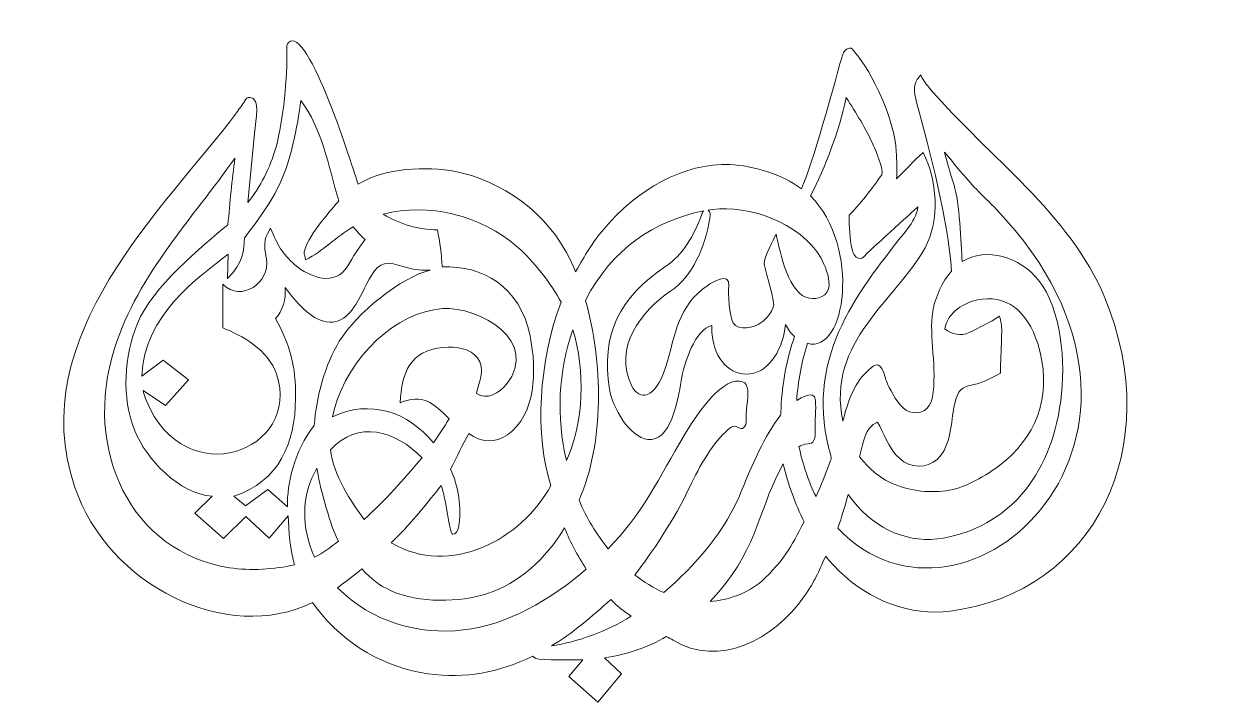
# Model space of a CAD drawing. Header units: inches. Extents: x -36 to 41.9, y -42 to 44.6.
# Drawn here: x -22.4 to 28.6, y 15.5 to 44.6 of the extents above; entities that cross this region are included whole.
import ezdxf

# ---------------------------------------------------------------- set-up
doc = ezdxf.new("R2010")
doc.units = ezdxf.units.IN
doc.header["$MEASUREMENT"] = 0
doc.layers.add('Layer 1', color=7, linetype='Continuous')

msp = doc.modelspace()

# ---------------------------------------------------------------- linework, layer by layer
at = {"layer": 'Layer 1', "color": 250, "lineweight": 9}
for points, knots in [([(1.642, 17.306), (1.425, 17.298), (-0.209, 17.27), (-0.385, 17.364), (-0.385, 17.364), (-0.431, 17.389), (-0.468, 17.424), (-0.504, 17.467), (-0.504, 17.467), (-2.013, 16.743), (-3.379, 16.487), (-5, 16.707), (-5, 16.707), (-6.805, 16.952), (-8.564, 17.911), (-9.814, 19.547), (-9.814, 19.547), (-9.814, 19.547), (-9.969, 19.764), (-9.969, 19.764), (-9.969, 19.764), (-13.642, 17.967), (-18.75, 20.471), (-20.192, 24.748), (-20.192, 24.748), (-22.377, 31.227), (-16.349, 36.651), (-13.244, 40.794), (-13.244, 40.794), (-13.117, 40.962), (-12.991, 41.134), (-12.878, 41.317), (-12.878, 41.317), (-12.82, 41.411), (-12.788, 41.473), (-12.655, 41.461), (-12.655, 41.461), (-12.206, 41.419), (-12.4, 40.554), (-12.462, 39.914), (-12.462, 39.914), (-12.462, 39.914), (-12.749, 36.949), (-12.749, 36.949), (-12.749, 36.949), (-12.21, 37.62), (-11.789, 38.429), (-11.54, 39.332), (-11.54, 39.332), (-11.217, 40.503), (-11.055, 42.323), (-11.071, 43.55), (-11.071, 43.55), (-11.073, 43.676), (-11.092, 43.737), (-11.002, 43.822), (-11.002, 43.822), (-10.164, 44.625), (-8.215, 38.362), (-8.018, 37.732), (-8.018, 37.732), (-6.902, 38.43), (-5.051, 38.521), (-3.83, 38.277), (-3.83, 38.277), (-1.89, 37.889), (0.137, 36.555), (1.136, 34.409), (1.136, 34.409), (1.203, 34.267), (1.266, 34.121), (1.327, 33.974), (1.327, 33.974), (1.763, 34.732), (1.995, 35.157), (2.552, 35.82), (2.552, 35.82), (3.955, 37.492), (5.98, 38.667), (7.966, 38.575), (7.966, 38.575), (8.961, 38.529), (10.169, 38.176), (11.029, 37.529), (11.029, 37.529), (11.521, 38.623), (12.388, 41.846), (12.759, 43.168), (12.759, 43.168), (12.816, 43.369), (12.906, 43.561), (13.101, 43.576), (13.101, 43.576), (13.201, 43.584), (13.225, 43.522), (13.301, 43.435), (13.301, 43.435), (14.091, 42.527), (15.033, 40.49), (15.104, 39.134), (15.104, 39.134), (15.124, 38.746), (15.132, 38.357), (15.117, 37.968), (15.117, 37.968), (15.487, 38.357), (15.868, 38.73), (16.253, 39.095), (16.253, 39.095), (16.867, 37.948), (16.983, 36.171), (16.338, 35), (16.338, 35), (15.096, 32.741), (12.087, 30.972), (12.81, 27.554), (12.81, 27.554), (13.006, 28.346), (13.277, 29.14), (13.819, 29.665), (13.819, 29.665), (14.082, 29.919), (14.365, 30.227), (14.57, 29.627), (14.57, 29.627), (14.67, 29.335), (14.632, 29.336), (14.803, 28.999), (14.803, 28.999), (14.986, 28.637), (15.31, 28.066), (15.672, 27.956), (15.672, 27.956), (16.111, 27.821), (16.55, 28.001), (16.657, 28.588), (16.657, 28.588), (16.876, 29.792), (16.494, 31.235), (16.671, 32.253), (16.671, 32.253), (16.785, 32.909), (17.069, 33.545), (17.482, 33.992), (17.482, 33.992), (17.305, 36.26), (16.575, 39.041), (15.993, 41.197), (15.993, 41.197), (15.905, 41.524), (15.806, 41.932), (16.004, 42.236), (16.004, 42.236), (16.004, 42.236), (16.156, 42.43), (16.156, 42.43), (16.156, 42.43), (16.303, 42.116), (16.363, 42.061), (16.58, 41.808), (16.58, 41.808), (19.082, 38.889), (22.564, 36.478), (24.061, 32.855), (24.061, 32.855), (26.706, 26.45), (23.626, 20.193), (17.431, 19.396), (17.431, 19.396), (15.707, 19.174), (13.985, 19.831), (12.635, 21.131), (12.635, 21.131), (12.436, 21.322), (12.247, 21.533), (12.071, 21.755), (12.071, 21.755), (11.731, 21.025), (11.637, 20.725), (11.164, 20.046), (11.164, 20.046), (9.831, 18.135), (7.477, 16.952), (5.516, 18.147), (5.516, 18.147), (5.419, 18.199), (5.322, 18.251), (5.226, 18.304), (5.226, 18.304), (4.424, 17.82), (3.454, 17.522), (2.57, 17.384), (2.57, 17.384), (2.57, 17.384), (3.305, 16.703), (3.305, 16.703), (3.305, 16.703), (3.305, 16.703), (2.29, 15.481), (2.29, 15.481), (2.29, 15.481), (2.29, 15.481), (1.045, 16.589), (1.045, 16.589), (1.045, 16.589), (1.045, 16.589), (1.642, 17.306), (1.642, 17.306)], [0, 0, 0, 0, 0.018868, 0.018868, 0.018868, 0.018868, 0.037736, 0.037736, 0.037736, 0.037736, 0.056604, 0.056604, 0.056604, 0.056604, 0.075472, 0.075472, 0.075472, 0.075472, 0.09434, 0.09434, 0.09434, 0.09434, 0.113208, 0.113208, 0.113208, 0.113208, 0.132075, 0.132075, 0.132075, 0.132075, 0.150943, 0.150943, 0.150943, 0.150943, 0.169811, 0.169811, 0.169811, 0.169811, 0.188679, 0.188679, 0.188679, 0.188679, 0.207547, 0.207547, 0.207547, 0.207547, 0.226415, 0.226415, 0.226415, 0.226415, 0.245283, 0.245283, 0.245283, 0.245283, 0.264151, 0.264151, 0.264151, 0.264151, 0.283019, 0.283019, 0.283019, 0.283019, 0.301887, 0.301887, 0.301887, 0.301887, 0.320755, 0.320755, 0.320755, 0.320755, 0.339623, 0.339623, 0.339623, 0.339623, 0.358491, 0.358491, 0.358491, 0.358491, 0.377358, 0.377358, 0.377358, 0.377358, 0.396226, 0.396226, 0.396226, 0.396226, 0.415094, 0.415094, 0.415094, 0.415094, 0.433962, 0.433962, 0.433962, 0.433962, 0.45283, 0.45283, 0.45283, 0.45283, 0.471698, 0.471698, 0.471698, 0.471698, 0.490566, 0.490566, 0.490566, 0.490566, 0.509434, 0.509434, 0.509434, 0.509434, 0.528302, 0.528302, 0.528302, 0.528302, 0.54717, 0.54717, 0.54717, 0.54717, 0.566038, 0.566038, 0.566038, 0.566038, 0.584906, 0.584906, 0.584906, 0.584906, 0.603774, 0.603774, 0.603774, 0.603774, 0.622642, 0.622642, 0.622642, 0.622642, 0.641509, 0.641509, 0.641509, 0.641509, 0.660377, 0.660377, 0.660377, 0.660377, 0.679245, 0.679245, 0.679245, 0.679245, 0.698113, 0.698113, 0.698113, 0.698113, 0.716981, 0.716981, 0.716981, 0.716981, 0.735849, 0.735849, 0.735849, 0.735849, 0.754717, 0.754717, 0.754717, 0.754717, 0.773585, 0.773585, 0.773585, 0.773585, 0.792453, 0.792453, 0.792453, 0.792453, 0.811321, 0.811321, 0.811321, 0.811321, 0.830189, 0.830189, 0.830189, 0.830189, 0.849057, 0.849057, 0.849057, 0.849057, 0.867925, 0.867925, 0.867925, 0.867925, 0.886792, 0.886792, 0.886792, 0.886792, 0.90566, 0.90566, 0.90566, 0.90566, 0.924528, 0.924528, 0.924528, 0.924528, 0.943396, 0.943396, 0.943396, 0.943396, 0.962264, 0.962264, 0.962264, 0.962264, 1, 1, 1, 1]), ([(-13.619, 33.679), (-13.619, 33.679), (-13.589, 34.731), (-13.589, 34.731), (-13.589, 34.731), (-14.857, 33.726), (-17.204, 32.156), (-17.311, 29.483), (-17.311, 29.483), (-17.311, 29.483), (-16.393, 30.172), (-16.393, 30.172), (-16.393, 30.172), (-16.393, 30.172), (-15.301, 29.325), (-15.301, 29.325), (-15.301, 29.325), (-15.301, 29.325), (-16.29, 28.231), (-16.29, 28.231), (-16.29, 28.231), (-16.29, 28.231), (-17.251, 28.867), (-17.251, 28.867), (-17.251, 28.867), (-17.238, 28.834), (-17.129, 28.484), (-17.116, 28.452), (-17.116, 28.452), (-15.459, 24.386), (-10.418, 26.283), (-11.518, 29.581), (-11.518, 29.581), (-11.85, 30.578), (-13.03, 31.273), (-13.83, 31.557), (-13.83, 31.557), (-13.83, 31.557), (-13.83, 33.437), (-13.83, 33.437), (-13.83, 33.437), (-13.025, 32.642), (-11.79, 33.502), (-11.951, 34.524), (-11.951, 34.524), (-12.005, 34.87), (-12.11, 35.248), (-11.915, 35.578), (-11.915, 35.578), (-11.915, 35.578), (-11.774, 35.845), (-11.774, 35.845), (-11.774, 35.845), (-11.483, 35.134), (-11.262, 34.724), (-10.725, 34.268), (-10.725, 34.268), (-10.091, 33.731), (-9.004, 33.307), (-8.457, 34.226), (-8.457, 34.226), (-8.223, 34.62), (-7.985, 35.006), (-7.71, 35.359), (-7.71, 35.359), (-7.898, 35.517), (-8.066, 35.708), (-8.224, 35.907), (-8.224, 35.907), (-8.989, 35.46), (-9.504, 34.868), (-10.263, 34.484), (-10.263, 34.484), (-10.336, 34.746), (-10.341, 34.798), (-10.308, 34.909), (-10.308, 34.909), (-10.107, 35.595), (-9.062, 36.772), (-8.841, 37.02), (-8.841, 37.02), (-9.305, 38.558), (-9.553, 40.096), (-10.475, 41.331), (-10.475, 41.331), (-10.601, 40.255), (-10.94, 38.575), (-11.432, 37.631), (-11.432, 37.631), (-11.867, 36.795), (-12.345, 36.152), (-12.895, 35.427), (-12.895, 35.427), (-12.927, 34.905), (-12.935, 34.365), (-13.619, 33.679)], [0, 0, 0, 0, 0.04, 0.04, 0.04, 0.04, 0.08, 0.08, 0.08, 0.08, 0.12, 0.12, 0.12, 0.12, 0.16, 0.16, 0.16, 0.16, 0.2, 0.2, 0.2, 0.2, 0.24, 0.24, 0.24, 0.24, 0.28, 0.28, 0.28, 0.28, 0.32, 0.32, 0.32, 0.32, 0.36, 0.36, 0.36, 0.36, 0.4, 0.4, 0.4, 0.4, 0.44, 0.44, 0.44, 0.44, 0.48, 0.48, 0.48, 0.48, 0.52, 0.52, 0.52, 0.52, 0.56, 0.56, 0.56, 0.56, 0.6, 0.6, 0.6, 0.6, 0.64, 0.64, 0.64, 0.64, 0.68, 0.68, 0.68, 0.68, 0.72, 0.72, 0.72, 0.72, 0.76, 0.76, 0.76, 0.76, 0.8, 0.8, 0.8, 0.8, 0.84, 0.84, 0.84, 0.84, 0.88, 0.88, 0.88, 0.88, 0.92, 0.92, 0.92, 0.92, 1, 1, 1, 1]), ([(11.658, 24.313), (11.873, 24.793), (12.07, 25.28), (12.252, 25.781), (12.252, 25.781), (12.354, 26.06), (12.323, 25.925), (12.207, 26.386), (12.207, 26.386), (11.173, 30.485), (13.621, 33.304), (15.595, 35.828), (15.595, 35.828), (15.792, 36.081), (15.986, 36.407), (16.035, 36.76), (16.035, 36.76), (15.81, 36.564), (13.824, 34.76), (13.767, 34.671), (13.767, 34.671), (13.612, 34.43), (13.303, 34.509), (13.203, 34.932), (13.203, 34.932), (13.093, 35.401), (13.09, 35.914), (13.074, 36.397), (13.074, 36.397), (13.471, 36.772), (14.161, 37.662), (14.478, 38.141), (14.478, 38.141), (14.585, 38.304), (14.211, 39.215), (14.132, 39.388), (14.132, 39.388), (13.8, 40.122), (13.378, 40.793), (12.957, 41.453), (12.957, 41.453), (12.632, 39.994), (12.08, 38.505), (11.421, 37.228), (11.421, 37.228), (13.583, 35.055), (12.951, 30.414), (11.285, 30.898), (11.285, 30.898), (11.043, 30.112), (10.879, 29.276), (10.828, 28.437), (10.828, 28.437), (11.002, 28.549), (11.589, 28.92), (11.63, 28.46), (11.63, 28.46), (11.67, 28.027), (11.6, 27.587), (11.62, 27.152), (11.62, 27.152), (11.628, 26.986), (11.629, 26.782), (11.523, 26.658), (11.523, 26.658), (11.438, 26.559), (11.382, 26.617), (11.179, 26.565), (11.179, 26.565), (11.09, 26.542), (11.006, 26.502), (10.923, 26.458), (10.923, 26.458), (11.092, 25.703), (11.319, 24.98), (11.658, 24.313)], [0, 0, 0, 0, 0.05, 0.05, 0.05, 0.05, 0.1, 0.1, 0.1, 0.1, 0.15, 0.15, 0.15, 0.15, 0.2, 0.2, 0.2, 0.2, 0.25, 0.25, 0.25, 0.25, 0.3, 0.3, 0.3, 0.3, 0.35, 0.35, 0.35, 0.35, 0.4, 0.4, 0.4, 0.4, 0.45, 0.45, 0.45, 0.45, 0.5, 0.5, 0.5, 0.5, 0.55, 0.55, 0.55, 0.55, 0.6, 0.6, 0.6, 0.6, 0.65, 0.65, 0.65, 0.65, 0.7, 0.7, 0.7, 0.7, 0.75, 0.75, 0.75, 0.75, 0.8, 0.8, 0.8, 0.8, 0.85, 0.85, 0.85, 0.85, 0.9, 0.9, 0.9, 0.9, 1, 1, 1, 1]), ([(-14.284, 24.334), (-15.704, 24.426), (-17.116, 25.928), (-17.608, 27.145), (-17.608, 27.145), (-18.187, 28.577), (-18.064, 30.348), (-17.493, 31.756), (-17.493, 31.756), (-16.867, 33.297), (-14.723, 35.072), (-13.606, 35.993), (-13.606, 35.993), (-13.522, 36.951), (-13.429, 37.906), (-13.304, 38.857), (-13.304, 38.857), (-15.107, 36.268), (-17.437, 33.932), (-18.476, 30.68), (-18.476, 30.68), (-19.872, 26.314), (-17.761, 21.902), (-13.532, 21.258), (-13.532, 21.258), (-12.664, 21.125), (-11.586, 21.184), (-10.744, 21.387), (-10.744, 21.387), (-10.933, 21.964), (-11.001, 22.863), (-11.013, 23.484), (-11.013, 23.484), (-11.013, 23.484), (-11.831, 22.523), (-11.831, 22.523), (-11.831, 22.523), (-11.831, 22.523), (-12.842, 23.46), (-12.842, 23.46), (-12.842, 23.46), (-12.842, 23.46), (-13.794, 22.518), (-13.794, 22.518), (-13.794, 22.518), (-13.794, 22.518), (-15.028, 23.597), (-15.028, 23.597), (-15.028, 23.597), (-15.028, 23.597), (-14.284, 24.334), (-14.284, 24.334)], [0, 0, 0, 0, 0.071429, 0.071429, 0.071429, 0.071429, 0.142857, 0.142857, 0.142857, 0.142857, 0.214286, 0.214286, 0.214286, 0.214286, 0.285714, 0.285714, 0.285714, 0.285714, 0.357143, 0.357143, 0.357143, 0.357143, 0.428571, 0.428571, 0.428571, 0.428571, 0.5, 0.5, 0.5, 0.5, 0.571429, 0.571429, 0.571429, 0.571429, 0.642857, 0.642857, 0.642857, 0.642857, 0.714286, 0.714286, 0.714286, 0.714286, 0.785714, 0.785714, 0.785714, 0.785714, 0.857143, 0.857143, 0.857143, 0.857143, 1, 1, 1, 1]), ([(12.593, 22.954), (18.045, 17.235), (28.634, 26.93), (19.41, 36.651), (19.41, 36.651), (19.13, 36.947), (18.83, 37.207), (18.545, 37.515), (18.545, 37.515), (18.073, 38.025), (17.625, 38.566), (17.175, 39.106), (17.175, 39.106), (17.299, 38.628), (17.436, 38.158), (17.584, 37.691), (17.584, 37.691), (17.814, 36.967), (17.897, 35.199), (17.932, 34.406), (17.932, 34.406), (18.975, 35.065), (20.432, 34.606), (21.216, 33.607), (21.216, 33.607), (22.208, 32.345), (22.391, 30.111), (22.168, 28.422), (22.168, 28.422), (21.727, 25.087), (19.809, 23.015), (17.133, 22.536), (17.133, 22.536), (15.664, 22.274), (14.257, 22.867), (13.218, 24.156), (13.218, 24.156), (13.218, 24.156), (13.04, 24.398), (13.04, 24.398), (13.04, 24.398), (12.896, 23.914), (12.766, 23.424), (12.593, 22.954)], [0, 0, 0, 0, 0.083333, 0.083333, 0.083333, 0.083333, 0.166667, 0.166667, 0.166667, 0.166667, 0.25, 0.25, 0.25, 0.25, 0.333333, 0.333333, 0.333333, 0.333333, 0.416667, 0.416667, 0.416667, 0.416667, 0.5, 0.5, 0.5, 0.5, 0.583333, 0.583333, 0.583333, 0.583333, 0.666667, 0.666667, 0.666667, 0.666667, 0.75, 0.75, 0.75, 0.75, 0.833333, 0.833333, 0.833333, 0.833333, 1, 1, 1, 1]), ([(-4.381, 34.177), (-2.7, 34.26), (-1.059, 33.371), (-0.625, 31.213), (-0.625, 31.213), (-0.327, 29.73), (-0.377, 27.816), (-1.595, 26.968), (-1.595, 26.968), (-2.11, 26.609), (-2.749, 26.633), (-3.253, 27.031), (-3.253, 27.031), (-3.533, 26.533), (-3.777, 26.004), (-4.04, 25.493), (-4.04, 25.493), (-3.724, 24.809), (-3.532, 23.783), (-3.705, 23.006), (-3.705, 23.006), (-3.737, 22.861), (-3.808, 22.671), (-3.958, 22.705), (-3.958, 22.705), (-4.102, 22.738), (-4.22, 24.237), (-4.452, 24.795), (-4.452, 24.795), (-4.773, 24.352), (-5.583, 23.384), (-5.996, 22.937), (-5.996, 22.937), (-5.996, 22.937), (-6.589, 22.328), (-6.589, 22.328), (-6.589, 22.328), (-4.041, 20.832), (-1.001, 22.472), (0.272, 24.786), (0.272, 24.786), (-0.442, 26.861), (-0.259, 30.199), (0.71, 32.663), (0.71, 32.663), (0.296, 33.442), (-0.518, 34.47), (-1.147, 35.02), (-1.147, 35.02), (-2.741, 36.412), (-5.016, 36.954), (-6.933, 36.442), (-6.933, 36.442), (-6.206, 36.014), (-5.416, 35.775), (-4.608, 35.775), (-4.608, 35.775), (-4.498, 35.254), (-4.434, 34.714), (-4.398, 34.178), (-4.398, 34.178), (-4.398, 34.178), (-4.381, 34.177), (-4.381, 34.177)], [0, 0, 0, 0, 0.058824, 0.058824, 0.058824, 0.058824, 0.117647, 0.117647, 0.117647, 0.117647, 0.176471, 0.176471, 0.176471, 0.176471, 0.235294, 0.235294, 0.235294, 0.235294, 0.294118, 0.294118, 0.294118, 0.294118, 0.352941, 0.352941, 0.352941, 0.352941, 0.411765, 0.411765, 0.411765, 0.411765, 0.470588, 0.470588, 0.470588, 0.470588, 0.529412, 0.529412, 0.529412, 0.529412, 0.588235, 0.588235, 0.588235, 0.588235, 0.647059, 0.647059, 0.647059, 0.647059, 0.705882, 0.705882, 0.705882, 0.705882, 0.764706, 0.764706, 0.764706, 0.764706, 0.823529, 0.823529, 0.823529, 0.823529, 0.882353, 0.882353, 0.882353, 0.882353, 1, 1, 1, 1]), ([(7.029, 36.624), (7.126, 36.533), (7.111, 36.429), (7.089, 36.28), (7.089, 36.28), (6.909, 35.065), (6.334, 33.735), (5.417, 33.153), (5.417, 33.153), (4.145, 32.281), (2.924, 30.72), (3.744, 29.062), (3.744, 29.062), (4.054, 28.436), (4.745, 28.458), (5.189, 29.864), (5.189, 29.864), (5.647, 31.313), (5.706, 32.509), (7.006, 33.386), (7.006, 33.386), (7.194, 33.513), (7.955, 33.989), (7.909, 33.367), (7.909, 33.367), (7.884, 33.037), (7.915, 32.074), (8.104, 31.772), (8.104, 31.772), (8.316, 31.432), (8.989, 31.553), (9.304, 31.79), (9.304, 31.79), (9.497, 31.935), (9.892, 32.333), (9.837, 32.656), (9.837, 32.656), (9.782, 32.975), (9.438, 34.253), (9.434, 34.308), (9.434, 34.308), (9.411, 34.602), (9.848, 35.363), (9.944, 35.591), (9.944, 35.591), (10.102, 34.811), (10.489, 32.966), (11.375, 32.831), (11.375, 32.831), (11.704, 32.781), (12.197, 32.893), (12.218, 33.404), (12.218, 33.404), (12.232, 33.762), (12.037, 34.262), (11.872, 34.549), (11.872, 34.549), (10.958, 36.134), (8.719, 36.831), (7.216, 36.652), (7.216, 36.652), (7.216, 36.652), (7.029, 36.624), (7.029, 36.624)], [0, 0, 0, 0, 0.058824, 0.058824, 0.058824, 0.058824, 0.117647, 0.117647, 0.117647, 0.117647, 0.176471, 0.176471, 0.176471, 0.176471, 0.235294, 0.235294, 0.235294, 0.235294, 0.294118, 0.294118, 0.294118, 0.294118, 0.352941, 0.352941, 0.352941, 0.352941, 0.411765, 0.411765, 0.411765, 0.411765, 0.470588, 0.470588, 0.470588, 0.470588, 0.529412, 0.529412, 0.529412, 0.529412, 0.588235, 0.588235, 0.588235, 0.588235, 0.647059, 0.647059, 0.647059, 0.647059, 0.705882, 0.705882, 0.705882, 0.705882, 0.764706, 0.764706, 0.764706, 0.764706, 0.823529, 0.823529, 0.823529, 0.823529, 0.882353, 0.882353, 0.882353, 0.882353, 1, 1, 1, 1]), ([(1.754, 32.743), (2.508, 30.155), (2.571, 26.605), (1.475, 24.161), (1.475, 24.161), (1.8, 23.385), (2.226, 22.692), (2.727, 22.077), (2.727, 22.077), (4.183, 23.539), (4.909, 25.124), (6.007, 26.965), (6.007, 26.965), (6.428, 27.673), (7.506, 29.352), (8.359, 29.279), (8.359, 29.279), (8.769, 29.244), (8.748, 28.877), (8.707, 28.411), (8.707, 28.411), (8.685, 28.156), (8.637, 27.862), (8.656, 27.604), (8.656, 27.604), (8.676, 27.33), (8.499, 27.124), (8.29, 27.296), (8.29, 27.296), (8.125, 27.432), (7.909, 27.217), (7.777, 27.097), (7.777, 27.097), (7.136, 26.512), (6.549, 25.416), (6.155, 24.571), (6.155, 24.571), (5.669, 23.532), (4.535, 21.752), (3.867, 20.956), (3.867, 20.956), (4.253, 20.644), (4.682, 20.393), (5.115, 20.197), (5.115, 20.197), (6.423, 21.304), (7.772, 22.823), (8.475, 24.604), (8.475, 24.604), (8.854, 25.564), (9.488, 27.007), (10.104, 27.766), (10.104, 27.766), (10.157, 27.831), (10.143, 27.846), (10.146, 27.937), (10.146, 27.937), (10.184, 28.997), (10.347, 30.023), (10.668, 31.009), (10.668, 31.009), (10.668, 31.009), (10.726, 31.195), (10.726, 31.195), (10.726, 31.195), (10.575, 31.33), (10.45, 31.511), (10.346, 31.702), (10.346, 31.702), (10.247, 30.72), (9.693, 29.687), (8.833, 29.59), (8.833, 29.59), (7.944, 29.489), (7.308, 30.21), (7.194, 31.261), (7.194, 31.261), (7.18, 31.396), (7.188, 31.533), (7.179, 31.669), (7.179, 31.669), (6.471, 31.496), (5.981, 30.061), (5.865, 29.285), (5.865, 29.285), (5.739, 28.437), (5.387, 26.64), (4.431, 26.766), (4.431, 26.766), (3.651, 26.869), (2.911, 28.135), (2.784, 28.927), (2.784, 28.927), (2.409, 31.259), (3.206, 32.889), (5.209, 34.21), (5.209, 34.21), (5.912, 34.674), (6.423, 35.528), (6.737, 36.407), (6.737, 36.407), (6.759, 36.469), (6.784, 36.532), (6.82, 36.583), (6.82, 36.583), (4.742, 36.17), (2.89, 34.97), (1.754, 32.743)], [0, 0, 0, 0, 0.035714, 0.035714, 0.035714, 0.035714, 0.071429, 0.071429, 0.071429, 0.071429, 0.107143, 0.107143, 0.107143, 0.107143, 0.142857, 0.142857, 0.142857, 0.142857, 0.178571, 0.178571, 0.178571, 0.178571, 0.214286, 0.214286, 0.214286, 0.214286, 0.25, 0.25, 0.25, 0.25, 0.285714, 0.285714, 0.285714, 0.285714, 0.321429, 0.321429, 0.321429, 0.321429, 0.357143, 0.357143, 0.357143, 0.357143, 0.392857, 0.392857, 0.392857, 0.392857, 0.428571, 0.428571, 0.428571, 0.428571, 0.464286, 0.464286, 0.464286, 0.464286, 0.5, 0.5, 0.5, 0.5, 0.535714, 0.535714, 0.535714, 0.535714, 0.571429, 0.571429, 0.571429, 0.571429, 0.607143, 0.607143, 0.607143, 0.607143, 0.642857, 0.642857, 0.642857, 0.642857, 0.678571, 0.678571, 0.678571, 0.678571, 0.714286, 0.714286, 0.714286, 0.714286, 0.75, 0.75, 0.75, 0.75, 0.785714, 0.785714, 0.785714, 0.785714, 0.821429, 0.821429, 0.821429, 0.821429, 0.857143, 0.857143, 0.857143, 0.857143, 0.892857, 0.892857, 0.892857, 0.892857, 0.928571, 0.928571, 0.928571, 0.928571, 1, 1, 1, 1]), ([(-12.846, 23.923), (-12.846, 23.923), (-11.894, 24.618), (-11.894, 24.618), (-11.894, 24.618), (-11.894, 24.618), (-11.051, 23.881), (-11.051, 23.881), (-11.051, 23.881), (-11.065, 24.876), (-10.769, 26.266), (-9.896, 27.367), (-9.896, 27.367), (-9.815, 28.603), (-9.425, 29.989), (-8.823, 30.987), (-8.823, 30.987), (-8.113, 32.164), (-6.13, 33.771), (-4.917, 34.04), (-4.917, 34.04), (-5.927, 33.991), (-6.346, 34.412), (-6.873, 34.315), (-6.873, 34.315), (-7.323, 34.232), (-7.589, 33.557), (-7.83, 33.085), (-7.83, 33.085), (-8.197, 32.365), (-8.597, 31.701), (-9.373, 31.82), (-9.373, 31.82), (-10.076, 31.928), (-10.687, 32.691), (-11.146, 33.29), (-11.146, 33.29), (-11.112, 32.817), (-11.253, 32.271), (-11.557, 31.961), (-11.557, 31.961), (-10.932, 30.775), (-10.687, 29.972), (-10.7, 28.534), (-10.7, 28.534), (-10.718, 26.623), (-11.397, 24.955), (-13.353, 24.337), (-13.353, 24.337), (-13.353, 24.337), (-12.846, 23.923), (-12.846, 23.923)], [0, 0, 0, 0, 0.071429, 0.071429, 0.071429, 0.071429, 0.142857, 0.142857, 0.142857, 0.142857, 0.214286, 0.214286, 0.214286, 0.214286, 0.285714, 0.285714, 0.285714, 0.285714, 0.357143, 0.357143, 0.357143, 0.357143, 0.428571, 0.428571, 0.428571, 0.428571, 0.5, 0.5, 0.5, 0.5, 0.571429, 0.571429, 0.571429, 0.571429, 0.642857, 0.642857, 0.642857, 0.642857, 0.714286, 0.714286, 0.714286, 0.714286, 0.785714, 0.785714, 0.785714, 0.785714, 0.857143, 0.857143, 0.857143, 0.857143, 1, 1, 1, 1]), ([(13.529, 26.023), (14.079, 25.359), (14.514, 25.008), (15.273, 24.75), (15.273, 24.75), (16.015, 24.498), (16.931, 24.448), (17.687, 24.659), (17.687, 24.659), (18.325, 24.836), (19.299, 25.422), (19.834, 25.892), (19.834, 25.892), (21.238, 27.123), (21.806, 28.849), (21.179, 30.884), (21.179, 30.884), (20.745, 32.292), (19.803, 33.021), (18.587, 32.76), (18.587, 32.76), (18.047, 32.644), (17.308, 32.264), (17.191, 31.514), (17.191, 31.514), (17.479, 31.271), (17.903, 31.202), (18.229, 31.36), (18.229, 31.36), (18.672, 31.575), (19.113, 31.79), (19.537, 32.058), (19.537, 32.058), (19.656, 31.661), (19.634, 31.549), (19.628, 31.089), (19.628, 31.089), (19.62, 30.6), (19.578, 30.111), (19.578, 29.621), (19.578, 29.621), (19.043, 29.34), (18.835, 29.208), (18.251, 29.081), (18.251, 29.081), (17.817, 28.987), (17.694, 28.707), (17.59, 28.202), (17.59, 28.202), (17.453, 27.541), (17.484, 26.508), (16.873, 25.929), (16.873, 25.929), (16.43, 25.51), (15.69, 25.537), (15.25, 25.944), (15.25, 25.944), (14.741, 26.415), (14.571, 27.08), (14.299, 27.518), (14.299, 27.518), (13.738, 27.297), (13.697, 26.616), (13.529, 26.023)], [0, 0, 0, 0, 0.058824, 0.058824, 0.058824, 0.058824, 0.117647, 0.117647, 0.117647, 0.117647, 0.176471, 0.176471, 0.176471, 0.176471, 0.235294, 0.235294, 0.235294, 0.235294, 0.294118, 0.294118, 0.294118, 0.294118, 0.352941, 0.352941, 0.352941, 0.352941, 0.411765, 0.411765, 0.411765, 0.411765, 0.470588, 0.470588, 0.470588, 0.470588, 0.529412, 0.529412, 0.529412, 0.529412, 0.588235, 0.588235, 0.588235, 0.588235, 0.647059, 0.647059, 0.647059, 0.647059, 0.705882, 0.705882, 0.705882, 0.705882, 0.764706, 0.764706, 0.764706, 0.764706, 0.823529, 0.823529, 0.823529, 0.823529, 0.882353, 0.882353, 0.882353, 0.882353, 1, 1, 1, 1]), ([(-9.12, 27.744), (-9.12, 27.744), (-9.046, 28.039), (-9.046, 28.039), (-9.046, 28.039), (-8.409, 30.364), (-6.366, 32.24), (-4.395, 32.387), (-4.395, 32.387), (-2.807, 32.505), (-0.176, 30.966), (-1.645, 29.142), (-1.645, 29.142), (-1.954, 28.758), (-2.503, 28.435), (-2.927, 28.744), (-2.927, 28.744), (-2.826, 29.239), (-2.524, 29.818), (-2.888, 30.28), (-2.888, 30.28), (-3.187, 30.659), (-3.781, 30.787), (-4.366, 30.725), (-4.366, 30.725), (-5.783, 30.577), (-6.138, 29.66), (-6.206, 28.347), (-6.206, 28.347), (-5.245, 28.742), (-4.794, 28.357), (-4.099, 27.654), (-4.099, 27.654), (-4.322, 27.31), (-4.542, 26.964), (-4.775, 26.63), (-4.775, 26.63), (-5.868, 27.949), (-7.483, 28.508), (-9.12, 27.744)], [0, 0, 0, 0, 0.090909, 0.090909, 0.090909, 0.090909, 0.181818, 0.181818, 0.181818, 0.181818, 0.272727, 0.272727, 0.272727, 0.272727, 0.363636, 0.363636, 0.363636, 0.363636, 0.454545, 0.454545, 0.454545, 0.454545, 0.545455, 0.545455, 0.545455, 0.545455, 0.636364, 0.636364, 0.636364, 0.636364, 0.727273, 0.727273, 0.727273, 0.727273, 0.818182, 0.818182, 0.818182, 0.818182, 1, 1, 1, 1]), ([(1.208, 31.477), (0.585, 29.671), (0.496, 27.745), (0.932, 25.867), (0.932, 25.867), (1.685, 27.455), (1.754, 29.764), (1.208, 31.477)], [0, 0, 0, 0, 0.333333, 0.333333, 0.333333, 0.333333, 1, 1, 1, 1]), ([(-9.206, 26.317), (-9.082, 25.265), (-8.32, 24.073), (-7.748, 23.336), (-7.748, 23.336), (-6.805, 24.203), (-6.112, 24.991), (-5.262, 25.985), (-5.262, 25.985), (-6.419, 27.151), (-8.032, 27.627), (-9.206, 26.317)], [0, 0, 0, 0, 0.25, 0.25, 0.25, 0.25, 0.5, 0.5, 0.5, 0.5, 1, 1, 1, 1]), ([(-9.788, 25.538), (-10.469, 24.347), (-10.462, 22.96), (-9.882, 21.711), (-9.882, 21.711), (-9.523, 21.896), (-9.187, 22.139), (-8.859, 22.397), (-8.859, 22.397), (-9.196, 23.01), (-9.621, 24.602), (-9.765, 25.399), (-9.765, 25.399), (-9.765, 25.399), (-9.788, 25.538), (-9.788, 25.538)], [0, 0, 0, 0, 0.2, 0.2, 0.2, 0.2, 0.4, 0.4, 0.4, 0.4, 0.6, 0.6, 0.6, 0.6, 1, 1, 1, 1]), ([(9.345, 20.697), (10.24, 21.544), (10.559, 22.098), (11.146, 23.234), (11.146, 23.234), (10.758, 24.009), (10.464, 24.85), (10.244, 25.717), (10.244, 25.717), (9.245, 23.989), (9.206, 22.233), (7.481, 20.219), (7.481, 20.219), (7.481, 20.219), (7.105, 19.807), (7.105, 19.807), (7.105, 19.807), (7.845, 19.858), (8.74, 20.161), (9.345, 20.697)], [0, 0, 0, 0, 0.166667, 0.166667, 0.166667, 0.166667, 0.333333, 0.333333, 0.333333, 0.333333, 0.5, 0.5, 0.5, 0.5, 0.666667, 0.666667, 0.666667, 0.666667, 1, 1, 1, 1]), ([(-7.85, 21.205), (-8.192, 20.922), (-8.544, 20.653), (-8.901, 20.4), (-8.901, 20.4), (-7.407, 18.908), (-5.389, 18.371), (-3.495, 18.585), (-3.495, 18.585), (-1.6, 18.799), (0.252, 19.878), (1.787, 21.201), (1.787, 21.201), (1.429, 21.752), (1.115, 22.341), (0.853, 22.969), (0.853, 22.969), (0.062, 21.633), (-1.148, 20.576), (-2.454, 20.152), (-2.454, 20.152), (-3.66, 19.761), (-5.395, 19.732), (-6.589, 20.266), (-6.589, 20.266), (-7.151, 20.518), (-7.409, 20.756), (-7.85, 21.205)], [0, 0, 0, 0, 0.125, 0.125, 0.125, 0.125, 0.25, 0.25, 0.25, 0.25, 0.375, 0.375, 0.375, 0.375, 0.5, 0.5, 0.5, 0.5, 0.625, 0.625, 0.625, 0.625, 0.75, 0.75, 0.75, 0.75, 1, 1, 1, 1]), ([(0.287, 17.9), (1.42, 18.071), (2.706, 18.536), (3.723, 19.185), (3.723, 19.185), (3.408, 19.387), (3.111, 19.616), (2.837, 19.895), (2.837, 19.895), (2.031, 19.157), (1.193, 18.445), (0.287, 17.9)], [0, 0, 0, 0, 0.25, 0.25, 0.25, 0.25, 0.5, 0.5, 0.5, 0.5, 1, 1, 1, 1])]:
    msp.add_open_spline(points, degree=3, knots=knots, dxfattribs=at)

doc.saveas('drawing.dxf')
